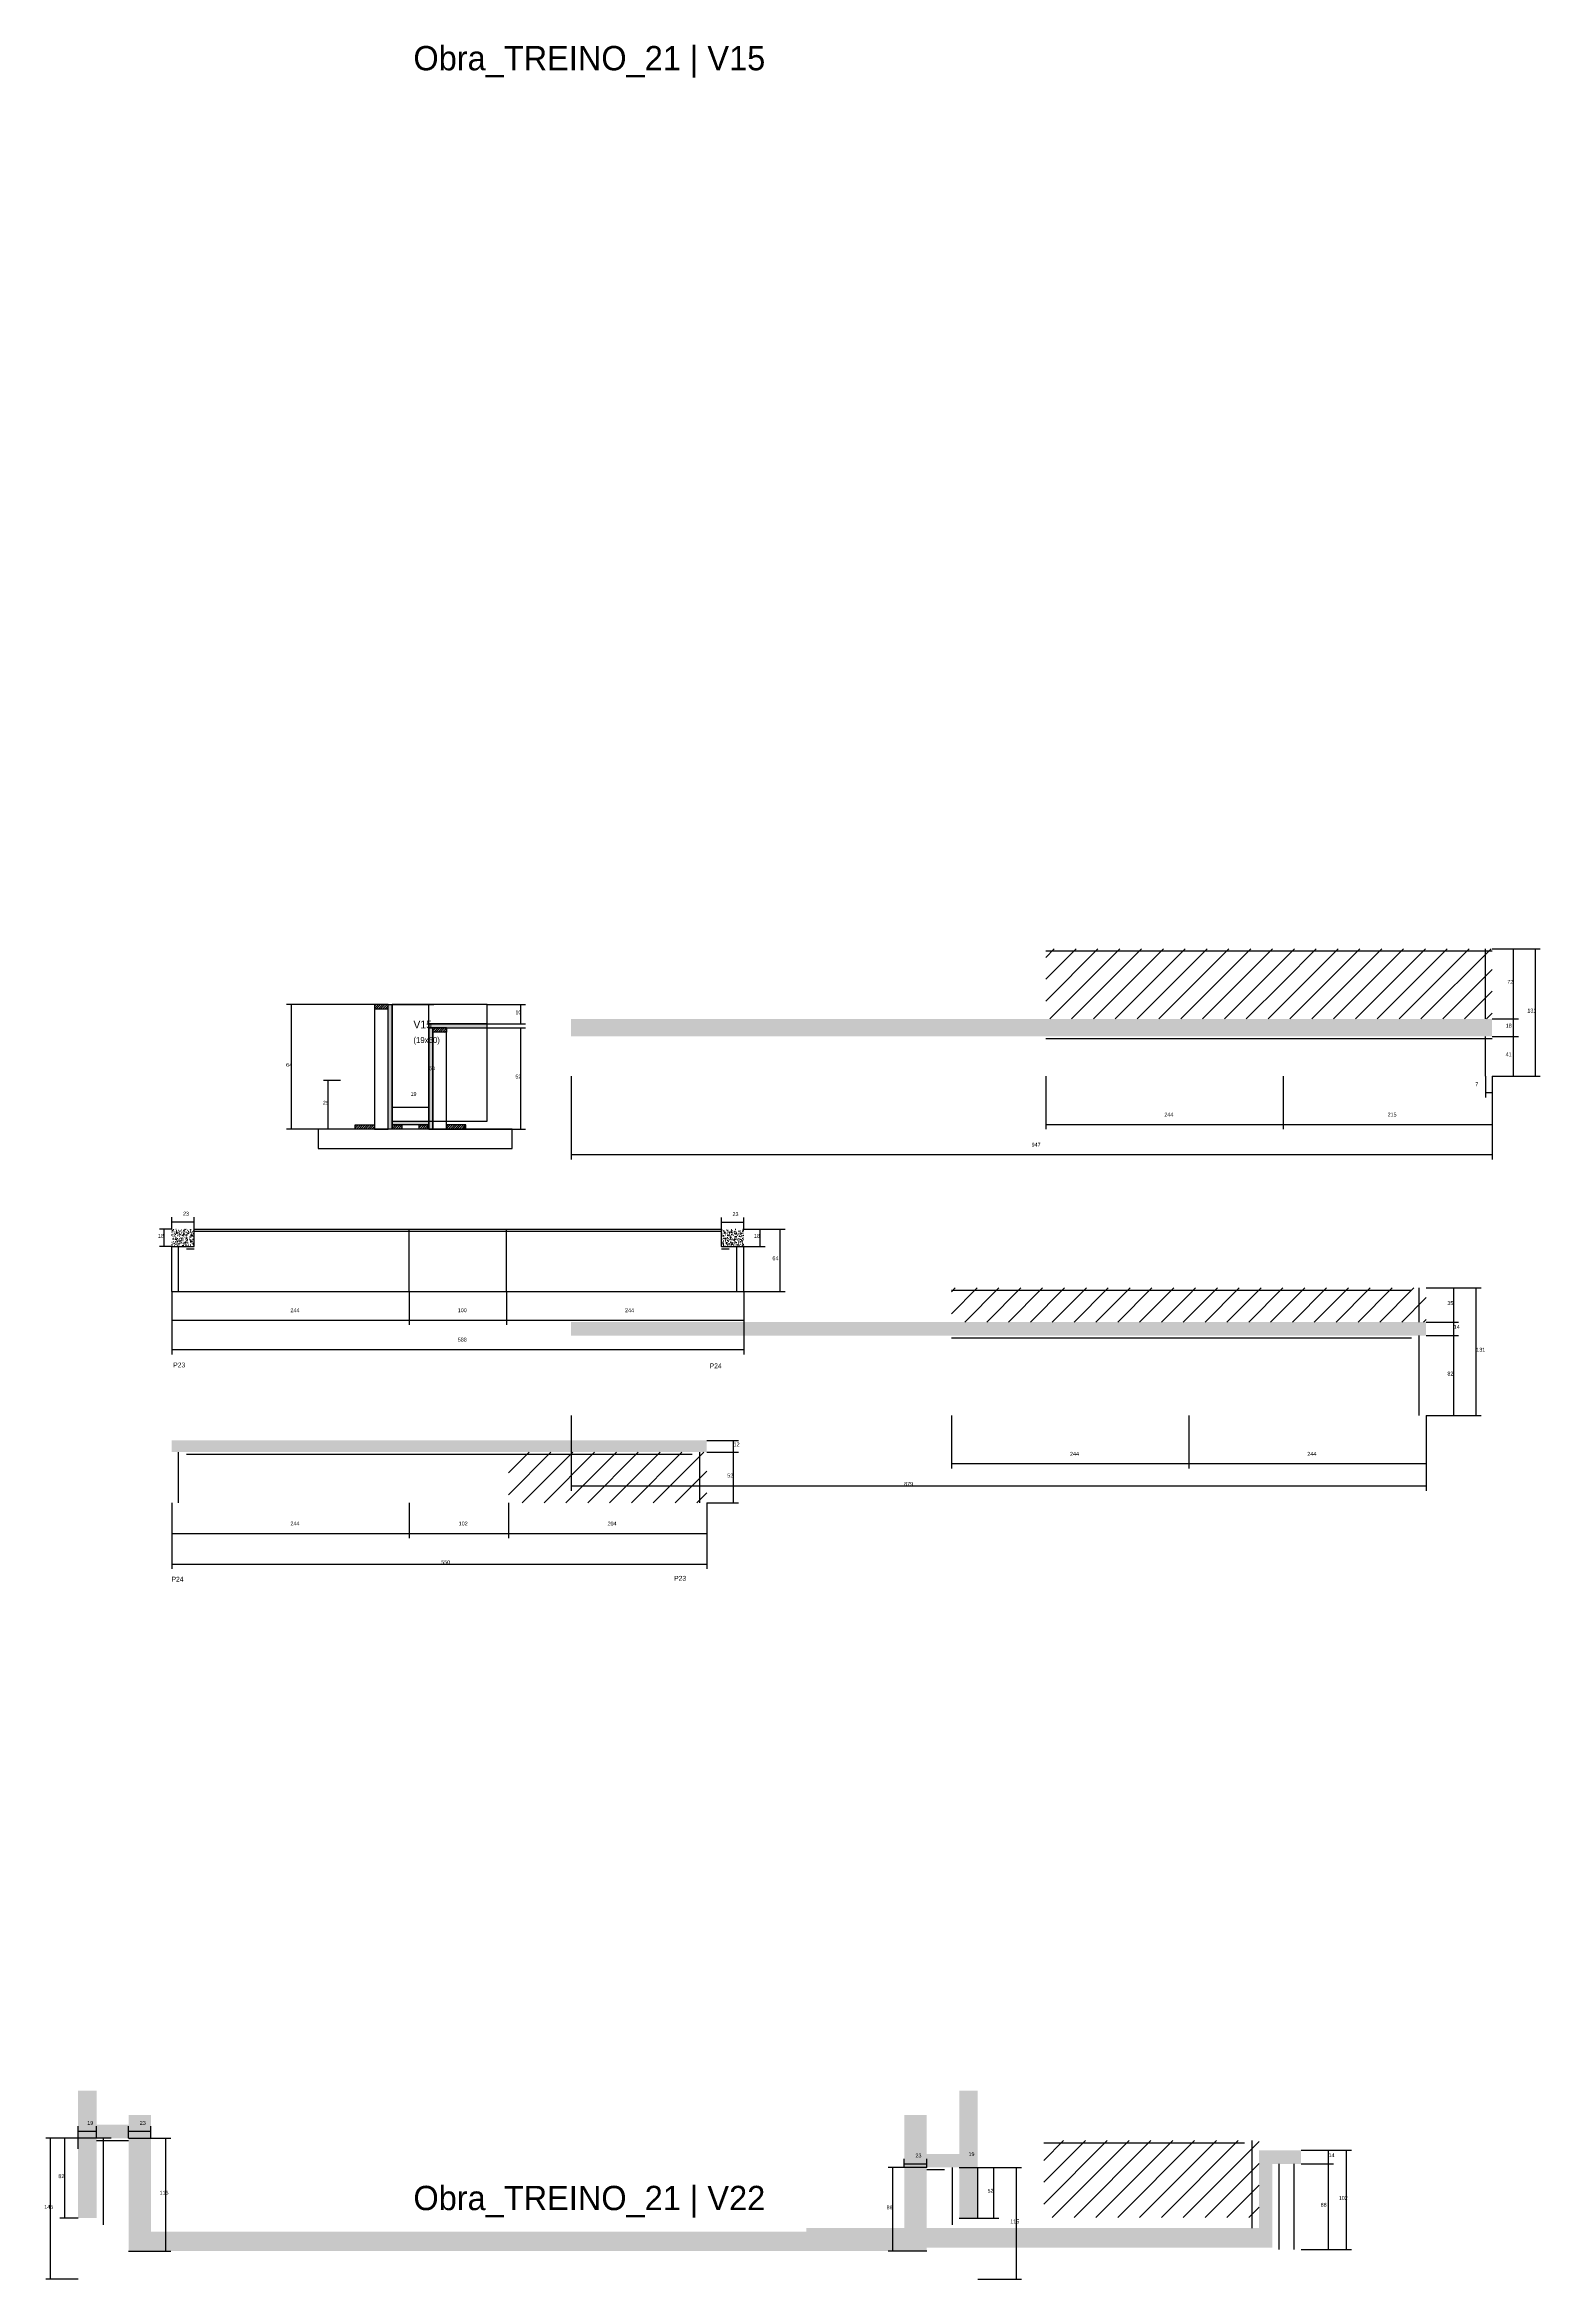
# Model space of a CAD drawing. Header units: metres. Extents: x -65046 to 21926, y -45195 to 1016.
# Drawn here: x 9221 to 10759, y -27681 to -25384 of the extents above; entities that cross this region are included whole.
import ezdxf

# ---------------------------------------------------------------- set-up
doc = ezdxf.new("R2010")
doc.units = ezdxf.units.M
for name, color, linetype in [('CONCRETO', 251, 'Continuous'), ('COTA', 241, 'Continuous'), ('Hachura', 253, 'Continuous'), ('LABEL_ID', 3, 'Continuous'), ('Madeira', 126, 'Continuous'), ('NOMENCLATURA', 7, 'Continuous'), ('Painéis', 200, 'Continuous'), ('SARR_2.2x7', 40, 'Continuous'), ('Texto Seção', 7, 'Continuous')]:
    doc.layers.add(name, color=color, linetype=linetype)

msp = doc.modelspace()

# ---------------------------------------------------------------- hatches: boundary and pattern name
at = {"layer": 'COTA'}
h = msp.add_hatch(dxfattribs=at)
h.set_pattern_fill('AR-CONC', scale=0.03)
h.paths.add_polyline_path([(9762.1, -26385.2), (9762.1, -26403.2), (10709.1, -26403.2), (10709.1, -26385.2)])
h = msp.add_hatch(dxfattribs=at)
h.set_pattern_fill('AR-CONC', scale=0.03)
h.paths.add_polyline_path([(9374.6, -26601.4), (9351.6, -26601.4), (9351.6, -26619.4), (9374.6, -26619.4)])
h = msp.add_hatch(dxfattribs=at)
h.set_pattern_fill('AR-CONC', scale=0.03)
h.paths.add_polyline_path([(9916.6, -26601.4), (9916.6, -26619.4), (9939.6, -26619.4), (9939.6, -26601.4)])
h = msp.add_hatch(dxfattribs=at)
h.set_pattern_fill('AR-CONC', scale=0.03)
h.paths.add_polyline_path([(10641.1, -26710.9), (10641.1, -26696.9), (9762.1, -26696.9), (9762.1, -26710.9)])
h = msp.add_hatch(dxfattribs=at)
h.set_pattern_fill('AR-CONC', scale=0.03)
h.paths.add_polyline_path([(9697.6, -26830.7), (9901.6, -26830.7), (9901.6, -26818.7), (9351.6, -26818.7), (9351.6, -26830.7)])
h = msp.add_hatch(dxfattribs=at)
h.set_pattern_fill('AR-CONC', scale=0.03)
h.paths.add_polyline_path([(9330.2, -27632.1), (9330.2, -27512.1), (9307.2, -27512.1), (9307.2, -27522.1), (9274.2, -27522.1), (9274.2, -27487.1), (9255.2, -27487.1), (9255.2, -27618.1), (9274.2, -27618.1), (9274.2, -27536.1), (9307.2, -27536.1), (9307.2, -27652.1), (9330.2, -27652.1), (10104.7, -27652.1), (10127.7, -27652.1), (10127.7, -27566.1), (10161.2, -27566.1), (10161.2, -27618.1), (10180.2, -27618.1), (10180.2, -27487.1), (10161.2, -27487.1), (10161.2, -27552.1), (10127.7, -27552.1), (10127.7, -27512.1), (10104.7, -27512.1), (10104.7, -27632.1)])
h = msp.add_hatch(dxfattribs=at)
h.set_pattern_fill('AR-CONC', scale=0.03)
h.paths.add_polyline_path([(10483.1, -27648.5), (10483.1, -27562.5), (10512.6, -27562.5), (10512.6, -27548.5), (10469.5, -27548.5), (10469.5, -27628.5), (10004, -27628.5), (10004, -27648.5)])
at = {"layer": 'Hachura'}
h = msp.add_hatch(dxfattribs=at)
h.set_pattern_fill('ANSI31', scale=5)
h.paths.add_polyline_path([(10250.1, -26313.2), (10250.1, -26385.2), (10494.1, -26385.2), (10494.1, -26313.2)])
h = msp.add_hatch(dxfattribs=at)
h.set_pattern_fill('ANSI31', scale=5)
h.paths.add_polyline_path([(10494.1, -26313.2), (10494.1, -26385.2), (10709.1, -26385.2), (10709.1, -26313.2)])
h = msp.add_hatch(dxfattribs=at)
h.set_pattern_fill('ANSI31', scale=0.5)
h.paths.add_polyline_path([(9560, -26370.5), (9560, -26374.9), (9560, -26374.9), (9574, -26374.9), (9574, -26374.9), (9574, -26370.5), (9574, -26370.5), (9560, -26370.5)])
h = msp.add_hatch(color=8, dxfattribs=at)
h.dxf.hatch_style = 1
h.paths.add_polyline_path([(9574, -26370.5), (9578, -26370.5), (9578, -26370.5), (9578, -26498.5), (9578, -26498.5), (9574, -26498.5), (9574, -26498.5), (9574, -26370.5)])
h = msp.add_hatch(color=8, dxfattribs=at)
h.dxf.hatch_style = 1
h.paths.add_polyline_path([(9676, -26394.5), (9676, -26390.5), (9676, -26390.5), (9616, -26390.5), (9616, -26390.5), (9616, -26394.5), (9616, -26394.5), (9676, -26394.5)])
h = msp.add_hatch(color=8, dxfattribs=at)
h.dxf.hatch_style = 1
h.paths.add_polyline_path([(9620, -26394.5), (9616, -26394.5), (9616, -26394.5), (9616, -26498.5), (9616, -26498.5), (9620, -26498.5), (9620, -26498.5), (9620, -26394.5)])
h = msp.add_hatch(dxfattribs=at)
h.set_pattern_fill('ANSI31', scale=0.5)
h.paths.add_polyline_path([(9634, -26394.5), (9634, -26398.9), (9634, -26398.9), (9620, -26398.9), (9620, -26398.9), (9620, -26394.5), (9620, -26394.5), (9634, -26394.5)])
h = msp.add_hatch(dxfattribs=at)
h.set_pattern_fill('ANSI31', scale=0.5)
h.paths.add_polyline_path([(9540, -26498.5), (9540, -26494.1), (9540, -26494.1), (9560, -26494.1), (9560, -26494.1), (9560, -26498.5), (9560, -26498.5), (9540, -26498.5)])
h = msp.add_hatch(color=8, dxfattribs=at)
h.dxf.hatch_style = 1
h.paths.add_polyline_path([(9578, -26494.1), (9578, -26490.5), (9578, -26490.5), (9616, -26490.5), (9616, -26490.5), (9616, -26494.1), (9616, -26494.1), (9578, -26494.1)])
h = msp.add_hatch(dxfattribs=at)
h.set_pattern_fill('ANSI31', scale=0.5)
h.paths.add_polyline_path([(9578, -26498.5), (9578, -26494.1), (9578, -26494.1), (9588, -26494.1), (9588, -26494.1), (9588, -26498.5), (9588, -26498.5), (9578, -26498.5)])
h = msp.add_hatch(dxfattribs=at)
h.set_pattern_fill('ANSI31', scale=0.5)
h.paths.add_polyline_path([(9606, -26498.5), (9606, -26494.1), (9606, -26494.1), (9616, -26494.1), (9616, -26494.1), (9616, -26498.5), (9616, -26498.5), (9606, -26498.5)])
h = msp.add_hatch(dxfattribs=at)
h.set_pattern_fill('ANSI31', scale=0.5)
h.paths.add_polyline_path([(9654, -26498.5), (9654, -26494.1), (9654, -26494.1), (9634, -26494.1), (9634, -26494.1), (9634, -26498.5), (9634, -26498.5), (9654, -26498.5)])
h = msp.add_hatch(dxfattribs=at)
h.set_pattern_fill('ANSI31', scale=5)
h.paths.add_polyline_path([(10397.1, -26696.9), (10397.1, -26661.9), (10153.1, -26661.9), (10153.1, -26696.9)])
h = msp.add_hatch(dxfattribs=at)
h.set_pattern_fill('ANSI31', scale=5)
h.paths.add_polyline_path([(10397.1, -26661.9), (10397.1, -26696.9), (10641.1, -26696.9), (10641.1, -26661.9)])
h = msp.add_hatch(dxfattribs=at)
h.set_pattern_fill('ANSI31', scale=5)
h.paths.add_polyline_path([(9697.6, -26830.7), (9697.6, -26882.7), (9901.6, -26882.7), (9901.6, -26830.7)])
h = msp.add_hatch(dxfattribs=at)
h.set_pattern_fill('ANSI31', scale=5)
h.paths.add_polyline_path([(10469.5, -27617.5), (10469.5, -27538.5), (10248, -27538.5), (10248, -27617.5)])

# ---------------------------------------------------------------- linework, layer by layer
at = {"layer": 'CONCRETO'}
for points in [[(9676, -26390.5), (9676, -26370.5), (9578, -26370.5), (9578, -26370.5), (9578, -26370.5), (9578, -26490.5), (9616, -26490.5), (9616, -26400.5), (9616, -26390.5)], [(9578, -26490.5), (9676, -26490.5), (9676, -26370.5), (9578, -26370.5)]]:
    msp.add_lwpolyline(points, close=True, dxfattribs=at)
at = {"layer": 'COTA'}
for p, q in [((10709.1, -26313.2), (10758.6, -26313.2)), ((10709.1, -26313.2), (10736.1, -26313.2)), ((10731.1, -26385.2), (10731.1, -26313.2)), ((10753.6, -26444.2), (10753.6, -26313.2)), ((9560, -26370.5), (9469.6, -26370.5)), ((9474.6, -26498.5), (9474.6, -26370.5)), ((9578, -26370.5), (9621, -26370.5)), ((9616, -26490.5), (9616, -26370.5)), ((9676, -26370.5), (9715.4, -26370.5)), ((9710.4, -26390.5), (9710.4, -26370.5)), ((9634, -26394.5), (9715.4, -26394.5)), ((9676, -26390.5), (9715.4, -26390.5)), ((9710.4, -26498.5), (9710.4, -26394.5)), ((10709.1, -26385.2), (10736.1, -26385.2)), ((10709.1, -26385.2), (10736.1, -26385.2)), ((10731.1, -26403.2), (10731.1, -26385.2)), ((10709.1, -26403.2), (10736.1, -26403.2)), ((10709.1, -26403.2), (10736.1, -26403.2)), ((10731.1, -26444.2), (10731.1, -26403.2)), ((9525, -26448.5), (9507.4, -26448.5)), ((9512.4, -26498.5), (9512.4, -26448.5)), ((9762.1, -26444.2), (9762.1, -26529.7)), ((10250.1, -26444.2), (10250.1, -26498.7)), ((10494.1, -26444.2), (10494.1, -26498.7)), ((10494.1, -26444.2), (10494.1, -26498.7)), ((10702.1, -26444.2), (10702.1, -26466.1)), ((10702.1, -26461.1), (10709.1, -26461.1)), ((10709.1, -26444.2), (10736.1, -26444.2)), ((10709.1, -26444.2), (10758.6, -26444.2)), ((10709.1, -26444.2), (10709.1, -26529.7)), ((10709.1, -26444.2), (10709.1, -26466.1)), ((10709.1, -26456.4), (10709.1, -26498.7)), ((9578, -26490.5), (9578, -26470.9)), ((9578, -26475.9), (9616, -26475.9)), ((9616, -26490.5), (9616, -26470.9)), ((9540, -26498.5), (9469.6, -26498.5)), ((9531.9, -26498.5), (9507.4, -26498.5)), ((9578, -26490.5), (9621, -26490.5)), ((9654, -26498.5), (9715.4, -26498.5)), ((10250.1, -26493.7), (10494.1, -26493.7)), ((10494.1, -26493.7), (10709.1, -26493.7)), ((9762.1, -26524.7), (10709.1, -26524.7)), ((9351.6, -26601.4), (9338.9, -26601.4)), ((9343.9, -26619.4), (9343.9, -26601.4)), ((9351.6, -26601.4), (9351.6, -26589)), ((9351.6, -26594), (9374.6, -26594)), ((9374.6, -26601.4), (9374.6, -26589)), ((9916.6, -26601.4), (9916.6, -26589.4)), ((9916.6, -26594.4), (9939.6, -26594.4)), ((9939.6, -26601.4), (9939.6, -26589.4)), ((9939.6, -26601.4), (9982.2, -26601.4)), ((9939.6, -26601.4), (9961.6, -26601.4)), ((9956.6, -26619.4), (9956.6, -26601.4)), ((9977.2, -26665.4), (9977.2, -26601.4)), ((9351.6, -26619.4), (9338.9, -26619.4)), ((9939.6, -26619.4), (9961.6, -26619.4)), ((9351.6, -26665.4), (9351.6, -26699.9)), ((9351.6, -26665.4), (9351.6, -26730.2)), ((9595.6, -26665.4), (9595.6, -26699.9)), ((9595.6, -26665.4), (9595.6, -26699.9)), ((9695.6, -26665.4), (9695.6, -26699.9)), ((9695.6, -26665.4), (9695.6, -26699.9)), ((9939.6, -26665.4), (9939.6, -26699.9)), ((9939.6, -26665.4), (9982.2, -26665.4)), ((9939.6, -26665.4), (9939.6, -26730.2)), ((10641.1, -26661.9), (10697.8, -26661.9)), ((10641.1, -26661.9), (10674.6, -26661.9)), ((10669.6, -26696.9), (10669.6, -26661.9)), ((10692.8, -26792.9), (10692.8, -26661.9)), ((9351.6, -26694.9), (9595.6, -26694.9)), ((9595.6, -26694.9), (9695.6, -26694.9)), ((9695.6, -26694.9), (9939.6, -26694.9)), ((10641.1, -26696.9), (10674.6, -26696.9)), ((10641.1, -26696.9), (10674.6, -26696.9)), ((10641.1, -26710.9), (10674.6, -26710.9)), ((10641.1, -26710.9), (10674.6, -26710.9)), ((10669.6, -26710.9), (10669.6, -26696.9)), ((10669.6, -26792.9), (10669.6, -26710.9)), ((9351.6, -26725.2), (9939.6, -26725.2)), ((9762.1, -26792.9), (9762.1, -26870.3)), ((10153.1, -26792.9), (10153.1, -26847.4)), ((10397.1, -26792.9), (10397.1, -26847.4)), ((10397.1, -26792.9), (10397.1, -26847.4)), ((10641.1, -26792.9), (10674.6, -26792.9)), ((10641.1, -26792.9), (10697.8, -26792.9)), ((10641.1, -26792.9), (10641.1, -26870.3)), ((10641.1, -26805.1), (10641.1, -26847.4)), ((9901.6, -26818.7), (9934.2, -26818.7)), ((9901.6, -26830.7), (9934.2, -26830.7)), ((9901.6, -26830.7), (9934.2, -26830.7)), ((9929.2, -26830.7), (9929.2, -26818.7)), ((9929.2, -26882.7), (9929.2, -26830.7)), ((10153.1, -26842.4), (10397.1, -26842.4)), ((10397.1, -26842.4), (10641.1, -26842.4)), ((9762.1, -26865.3), (10641.1, -26865.3)), ((9351.6, -26882.7), (9351.6, -26950.8)), ((9351.6, -26882.7), (9351.6, -26919.2)), ((9595.6, -26882.7), (9595.6, -26919.2)), ((9595.6, -26882.7), (9595.6, -26919.2)), ((9697.6, -26882.7), (9697.6, -26919.2)), ((9697.6, -26882.7), (9697.6, -26919.2)), ((9901.6, -26882.7), (9901.6, -26919.2)), ((9901.6, -26882.7), (9901.6, -26950.8)), ((9901.6, -26882.7), (9934.2, -26882.7)), ((9351.6, -26914.2), (9595.6, -26914.2)), ((9595.6, -26914.2), (9697.6, -26914.2)), ((9697.6, -26914.2), (9901.6, -26914.2)), ((9351.6, -26945.8), (9901.6, -26945.8)), ((9289.2, -27536.1), (9222, -27536.1)), ((9227, -27681.1), (9227, -27536.1)), ((9271.8, -27536.1), (9236.5, -27536.1)), ((9241.5, -27618.1), (9241.5, -27536.1)), ((9255.2, -27546.9), (9255.2, -27523.8)), ((9255.2, -27528.8), (9274.2, -27528.8)), ((9274.2, -27536.1), (9274.2, -27523.8)), ((9307.2, -27536.1), (9307.2, -27523.8)), ((9307.2, -27528.8), (9330.2, -27528.8)), ((9307.2, -27536.1), (9350.5, -27536.1)), ((9330.2, -27536.1), (9330.2, -27523.8)), ((9345.5, -27652.1), (9345.5, -27536.1)), ((10127.7, -27566.1), (10088, -27566.1)), ((10093, -27652.1), (10093, -27566.1)), ((10104.7, -27566.1), (10104.7, -27557.3)), ((10104.7, -27562.3), (10127.7, -27562.3)), ((10127.7, -27566.1), (10127.7, -27557.3)), ((10161.2, -27566.1), (10201.8, -27566.1)), ((10161.2, -27566.1), (10185.2, -27566.1)), ((10161.2, -27566.1), (10225.2, -27566.1)), ((10180.2, -27618.1), (10180.2, -27566.1)), ((10196.8, -27618.1), (10196.8, -27566.1)), ((10220.2, -27681.1), (10220.2, -27566.1)), ((10512.6, -27548.5), (10545.9, -27548.5)), ((10512.6, -27548.5), (10564.5, -27548.5)), ((10512.6, -27562.5), (10545.9, -27562.5)), ((10512.6, -27562.5), (10545.9, -27562.5)), ((10540.9, -27562.5), (10540.9, -27548.5)), ((10540.9, -27650.5), (10540.9, -27562.5)), ((10559.5, -27650.5), (10559.5, -27548.5)), ((9255.2, -27618.1), (9236.5, -27618.1)), ((10161.2, -27618.1), (10201.8, -27618.1)), ((10180.2, -27618.1), (10185.2, -27618.1)), ((9307.2, -27652.1), (9350.5, -27652.1)), ((10127.7, -27652.1), (10088, -27652.1)), ((10512.6, -27650.5), (10545.9, -27650.5)), ((10512.6, -27650.5), (10564.5, -27650.5)), ((9255.2, -27681.1), (9222, -27681.1)), ((10180.2, -27681.1), (10225.2, -27681.1))]:
    msp.add_line(p, q, dxfattribs=at)
at = {"layer": 'Madeira'}
for points in [[(9560, -26370.5), (9560, -26374.9), (9574, -26374.9), (9574, -26370.5)], [(9560, -26498.5), (9574, -26498.5), (9574, -26370.5), (9560, -26370.5)], [(9634, -26394.5), (9634, -26398.9), (9620, -26398.9), (9620, -26394.5)], [(9634, -26394.5), (9620, -26394.5), (9620, -26498.5), (9634, -26498.5)], [(9502.1, -26518.5), (9701.7, -26518.5), (9701.7, -26498.5), (9502.1, -26498.5)], [(9540, -26498.5), (9540, -26494.1), (9560, -26494.1), (9560, -26498.5)], [(9578, -26498.5), (9578, -26494.1), (9588, -26494.1), (9588, -26498.5)], [(9606, -26498.5), (9606, -26494.1), (9616, -26494.1), (9616, -26498.5)], [(9654, -26498.5), (9654, -26494.1), (9634, -26494.1), (9634, -26498.5)]]:
    msp.add_lwpolyline(points, close=True, dxfattribs=at)
at = {"layer": 'Painéis'}
for p, q in [((9578, -26498.5), (9578, -26370.5)), ((9616, -26390.5), (9676, -26390.5)), ((9616, -26394.5), (9616, -26390.5)), ((9616, -26498.5), (9616, -26394.5)), ((9676, -26394.5), (9676, -26390.5)), ((9578, -26490.5), (9616, -26490.5)), ((9578, -26494.1), (9578, -26490.5)), ((9616, -26494.1), (9616, -26490.5)), ((9374.6, -26601.4), (9916.6, -26601.4)), ((9374.6, -26619.4), (9374.6, -26601.4)), ((9595.6, -26665.4), (9595.6, -26601.4)), ((9695.6, -26665.4), (9695.6, -26601.4)), ((9916.6, -26619.4), (9916.6, -26601.4)), ((9351.6, -26619.4), (9374.6, -26619.4)), ((9351.6, -26665.4), (9351.6, -26619.4)), ((9916.6, -26619.4), (9939.6, -26619.4)), ((9939.6, -26665.4), (9939.6, -26619.4)), ((9351.6, -26665.4), (9939.6, -26665.4))]:
    msp.add_line(p, q, dxfattribs=at)
for points in [[(9574, -26370.5), (9578, -26370.5), (9578, -26498.5), (9574, -26498.5)], [(9676, -26394.5), (9676, -26390.5), (9616, -26390.5), (9616, -26394.5)], [(9620, -26394.5), (9616, -26394.5), (9616, -26498.5), (9620, -26498.5)], [(9578, -26494.1), (9578, -26490.5), (9616, -26490.5), (9616, -26494.1)]]:
    msp.add_lwpolyline(points, close=True, dxfattribs=at)
at = {"layer": 'SARR_2.2x7'}
for p, q in [((10250.1, -26315.4), (10494.1, -26315.4)), ((10494.1, -26315.4), (10709.1, -26315.4)), ((10702.1, -26385.2), (10702.1, -26313.2)), ((10250.1, -26405.4), (10494.1, -26405.4)), ((10494.1, -26405.4), (10709.1, -26405.4)), ((10702.1, -26444.2), (10702.1, -26403.2)), ((9374.6, -26603.6), (9595.6, -26603.6)), ((9595.6, -26603.6), (9695.6, -26603.6)), ((9695.6, -26603.6), (9916.6, -26603.6)), ((9358.6, -26665.4), (9358.6, -26619.4)), ((9366.6, -26621.6), (9374.6, -26621.6)), ((9916.6, -26621.6), (9924.6, -26621.6)), ((9932.6, -26665.4), (9932.6, -26619.4)), ((10153.1, -26664.1), (10397.1, -26664.1)), ((10397.1, -26664.1), (10626.1, -26664.1)), ((10634.1, -26696.9), (10634.1, -26661.9)), ((10153.1, -26713.1), (10397.1, -26713.1)), ((10397.1, -26713.1), (10626.1, -26713.1)), ((10634.1, -26792.9), (10634.1, -26710.9)), ((9358.6, -26882.7), (9358.6, -26830.7)), ((9366.6, -26832.9), (9595.6, -26832.9)), ((9595.6, -26832.9), (9697.6, -26832.9)), ((9697.6, -26832.9), (9886.6, -26832.9)), ((9894.6, -26882.7), (9894.6, -26830.7)), ((9274.2, -27538.3), (9307.2, -27538.3)), ((9281.2, -27625.1), (9281.2, -27536.1)), ((10248, -27540.7), (10454.5, -27540.7)), ((10462.5, -27628.5), (10462.5, -27538.5)), ((10127.7, -27568.3), (10146.2, -27568.3)), ((10154.2, -27625.1), (10154.2, -27566.1)), ((10490.1, -27650.5), (10490.1, -27562.5)), ((10505.6, -27650.5), (10505.6, -27562.5))]:
    msp.add_line(p, q, dxfattribs=at)

# ---------------------------------------------------------------- texts
at = {"layer": 'COTA'}
for s, p in [('72', (10724.6, -26349.2)), ('10', (9704.9, -26380.5)), ('18', (10723, -26394.2)), ('131', (10745.3, -26378.7)), ('41', (10723, -26423.7)), ('64', (9469.1, -26434.5)), ('60', (9616, -26438)), ('52', (9704.9, -26446.5)), ('19', (9597, -26464.4)), ('7', (10691.7, -26454.6)), ('25', (9506.9, -26473.5)), ('244', (10372.1, -26485.7)), ('215', (10601.6, -26485.6)), ('947', (10235.6, -26516.6)), ('23', (9363.1, -26587.5)), ('23', (9928.1, -26587.9)), ('18', (9337.4, -26610.4)), ('18', (9950.1, -26610.4)), ('64', (9969.1, -26633.4)), ('244', (9473.6, -26686.8)), ('100', (9645.6, -26686.8)), ('244', (9817.6, -26686.8)), ('35', (10663.1, -26679.4)), ('588', (9645.6, -26717)), ('14', (10669.6, -26703.9)), ('131', (10692.8, -26727.4)), ('82', (10663.1, -26751.9)), ('12', (9929.2, -26824.7)), ('244', (10275.1, -26834.4)), ('244', (10519.1, -26834.4)), ('52', (9922.7, -26856.7)), ('879', (10104.6, -26865.3)), ('244', (9473.6, -26906.1)), ('102', (9646.6, -26906.1)), ('204', (9799.6, -26906.1)), ('550', (9628.6, -26945.8)), ('19', (9264.7, -27522.3)), ('23', (9318.7, -27522.3)), ('23', (10116.2, -27555.8)), ('19', (10170.7, -27554.4)), ('14', (10540.9, -27555.5)), ('82', (9235, -27577.1)), ('116', (9339, -27594.1)), ('52', (10190.3, -27592.1)), ('145', (9220.5, -27608.6)), ('86', (10086.5, -27609.1)), ('88', (10532.8, -27606.5)), ('102', (10551.4, -27599.5)), ('115', (10213.7, -27623.6))]:
    msp.add_text(s, height=4, dxfattribs=at).set_placement(p)
at = {"layer": 'LABEL_ID'}
for s, p in [('Obra_TREINO_21 | V15', (9600, -25410)), ('Obra_TREINO_21 | V22', (9600, -27610))]:
    msp.add_text(s, height=25, dxfattribs=at).set_placement(p)
at = {"layer": 'NOMENCLATURA'}
for s, p in [('P23', (9353.1, -26743.6)), ('P24', (9904.6, -26744.5)), ('P24', (9351.4, -26963.8)), ('P23', (9868.1, -26962.9))]:
    msp.add_text(s, height=5, dxfattribs=at).set_placement(p)
at = {"layer": 'Texto Seção'}
for s, height, p in [('V15', 8, (9600, -26395)), ('(19x60)', 6, (9600, -26410))]:
    msp.add_text(s, height=height, dxfattribs=at).set_placement(p)

doc.saveas('drawing.dxf')
